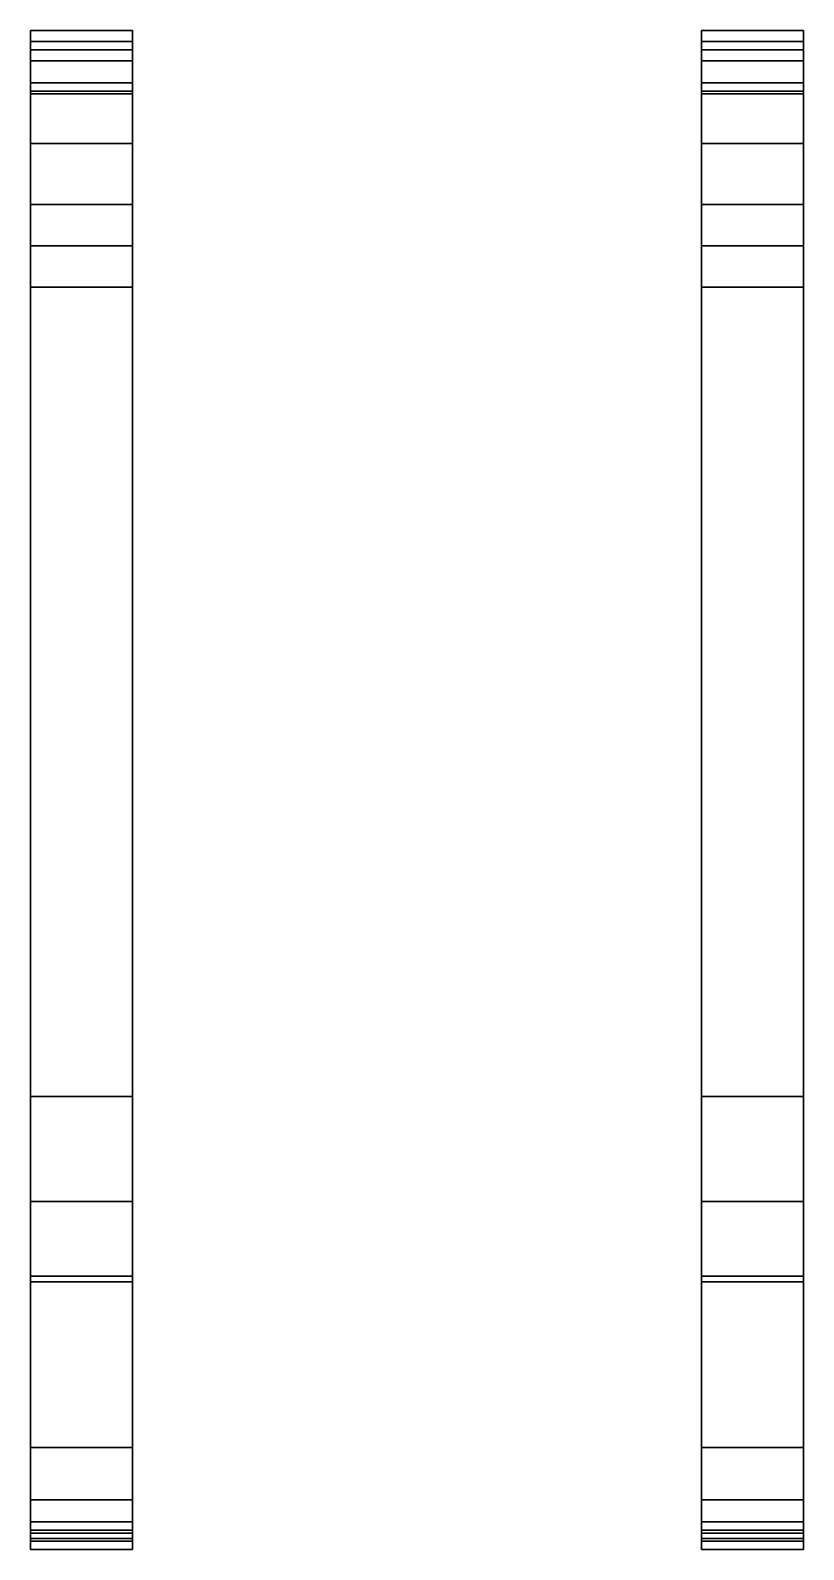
# Model space of a CAD drawing. Extents: x -1.4 to 1.4, y -2.73 to 2.77.
import ezdxf

# ---------------------------------------------------------------- set-up
doc = ezdxf.new("R2010")
doc.units = 0
doc.layers.add('TRACKS', color=3, linetype='CONTINUOUS')

msp = doc.modelspace()

# ---------------------------------------------------------------- linework, layer by layer
at = {"layer": 'TRACKS'}
for points in [[(-1.4, 2.73, 0.59), (-1.4, 2.73, 0.8), (-1.4, 2.77, 0.8), (-1.4, 2.77, 0.59)], [(-1.4, 2.77, 0.59), (-1.4, 2.77, 0.8), (-1.03, 2.77, 0.8), (-1.03, 2.77, 0.59)], [(-1.4, 2.54, 0.39), (-1.4, 2.73, 0.59), (-1.4, 2.77, 0.59), (-1.4, 2.58, 0.39)], [(-1.4, 2.58, 0.39), (-1.4, 2.77, 0.59), (-1.03, 2.77, 0.59), (-1.03, 2.58, 0.39)], [(-1.4, 2.73, 0.8), (-1.4, 2.66, 0.95), (-1.4, 2.7, 0.95), (-1.4, 2.77, 0.8)], [(-1.4, 2.77, 0.8), (-1.4, 2.7, 0.95), (-1.03, 2.7, 0.95), (-1.03, 2.77, 0.8)], [(-1.03, 2.77, 0.8), (-1.03, 2.73, 0.8), (-1.03, 2.73, 0.59), (-1.03, 2.77, 0.59)], [(-1.03, 2.77, 0.59), (-1.03, 2.73, 0.59), (-1.03, 2.54, 0.39), (-1.03, 2.58, 0.39)], [(-1.03, 2.7, 0.95), (-1.03, 2.66, 0.95), (-1.03, 2.73, 0.8), (-1.03, 2.77, 0.8)], [(1.03, 2.77, 0.59), (1.03, 2.77, 0.8), (1.4, 2.77, 0.8), (1.4, 2.77, 0.59)], [(1.03, 2.73, 0.59), (1.03, 2.73, 0.8), (1.03, 2.77, 0.8), (1.03, 2.77, 0.59)], [(1.03, 2.54, 0.39), (1.03, 2.73, 0.59), (1.03, 2.77, 0.59), (1.03, 2.58, 0.39)], [(1.03, 2.58, 0.39), (1.03, 2.77, 0.59), (1.4, 2.77, 0.59), (1.4, 2.58, 0.39)], [(1.03, 2.77, 0.8), (1.03, 2.7, 0.95), (1.4, 2.7, 0.95), (1.4, 2.77, 0.8)], [(1.03, 2.73, 0.8), (1.03, 2.66, 0.95), (1.03, 2.7, 0.95), (1.03, 2.77, 0.8)], [(1.4, 2.77, 0.8), (1.4, 2.73, 0.8), (1.4, 2.73, 0.59), (1.4, 2.77, 0.59)], [(1.4, 2.77, 0.59), (1.4, 2.73, 0.59), (1.4, 2.54, 0.39), (1.4, 2.58, 0.39)], [(1.4, 2.7, 0.95), (1.4, 2.66, 0.95), (1.4, 2.73, 0.8), (1.4, 2.77, 0.8)], [(-1.03, 2.73, 0.59), (-1.03, 2.73, 0.8), (-1.4, 2.73, 0.8), (-1.4, 2.73, 0.59)], [(-1.03, 2.54, 0.39), (-1.03, 2.73, 0.59), (-1.4, 2.73, 0.59), (-1.4, 2.54, 0.39)], [(-1.03, 2.73, 0.8), (-1.03, 2.66, 0.95), (-1.4, 2.66, 0.95), (-1.4, 2.73, 0.8)], [(-1.4, 2.66, 0.95), (-1.4, 2.54, 1.04), (-1.4, 2.55, 1.08), (-1.4, 2.7, 0.95)], [(-1.4, 2.7, 0.95), (-1.4, 2.55, 1.08), (-1.03, 2.55, 1.08), (-1.03, 2.7, 0.95)], [(-1.03, 2.55, 1.08), (-1.03, 2.54, 1.04), (-1.03, 2.66, 0.95), (-1.03, 2.7, 0.95)], [(1.4, 2.73, 0.59), (1.4, 2.73, 0.8), (1.03, 2.73, 0.8), (1.03, 2.73, 0.59)], [(1.4, 2.54, 0.39), (1.4, 2.73, 0.59), (1.03, 2.73, 0.59), (1.03, 2.54, 0.39)], [(1.4, 2.73, 0.8), (1.4, 2.66, 0.95), (1.03, 2.66, 0.95), (1.03, 2.73, 0.8)], [(1.03, 2.66, 0.95), (1.03, 2.54, 1.04), (1.03, 2.55, 1.08), (1.03, 2.7, 0.95)], [(1.03, 2.7, 0.95), (1.03, 2.55, 1.08), (1.4, 2.55, 1.08), (1.4, 2.7, 0.95)], [(1.4, 2.55, 1.08), (1.4, 2.54, 1.04), (1.4, 2.66, 0.95), (1.4, 2.7, 0.95)], [(-1.03, 2.66, 0.95), (-1.03, 2.54, 1.04), (-1.4, 2.54, 1.04), (-1.4, 2.66, 0.95)], [(1.4, 2.66, 0.95), (1.4, 2.54, 1.04), (1.03, 2.54, 1.04), (1.03, 2.66, 0.95)], [(-1.4, 1.99, 0.09), (-1.4, 2.54, 0.39), (-1.4, 2.58, 0.39), (-1.4, 1.99, 0.05)], [(-1.4, 1.99, 0.05), (-1.4, 2.58, 0.39), (-1.03, 2.58, 0.39), (-1.03, 1.99, 0.05)], [(-1.4, 2.54, 1.04), (-1.4, 2.36, 1.07), (-1.4, 2.36, 1.11), (-1.4, 2.55, 1.08)], [(-1.4, 2.55, 1.08), (-1.4, 2.36, 1.11), (-1.03, 2.36, 1.11), (-1.03, 2.55, 1.08)], [(-1.03, 1.99, 0.09), (-1.03, 2.54, 0.39), (-1.4, 2.54, 0.39), (-1.4, 1.99, 0.09)], [(-1.03, 2.54, 1.04), (-1.03, 2.36, 1.07), (-1.4, 2.36, 1.07), (-1.4, 2.54, 1.04)], [(-1.03, 2.58, 0.39), (-1.03, 2.54, 0.39), (-1.03, 1.99, 0.09), (-1.03, 1.99, 0.05)], [(-1.03, 2.36, 1.11), (-1.03, 2.36, 1.07), (-1.03, 2.54, 1.04), (-1.03, 2.55, 1.08)], [(1.03, 1.99, 0.09), (1.03, 2.54, 0.39), (1.03, 2.58, 0.39), (1.03, 1.99, 0.05)], [(1.03, 1.99, 0.05), (1.03, 2.58, 0.39), (1.4, 2.58, 0.39), (1.4, 1.99, 0.05)], [(1.03, 2.54, 1.04), (1.03, 2.36, 1.07), (1.03, 2.36, 1.11), (1.03, 2.55, 1.08)], [(1.03, 2.55, 1.08), (1.03, 2.36, 1.11), (1.4, 2.36, 1.11), (1.4, 2.55, 1.08)], [(1.4, 1.99, 0.09), (1.4, 2.54, 0.39), (1.03, 2.54, 0.39), (1.03, 1.99, 0.09)], [(1.4, 2.54, 1.04), (1.4, 2.36, 1.07), (1.03, 2.36, 1.07), (1.03, 2.54, 1.04)], [(1.4, 2.58, 0.39), (1.4, 2.54, 0.39), (1.4, 1.99, 0.09), (1.4, 1.99, 0.05)], [(1.4, 2.36, 1.11), (1.4, 2.36, 1.07), (1.4, 2.54, 1.04), (1.4, 2.55, 1.08)], [(-1.03, 2.36, 1.07), (-1.03, 2.14, 1.05), (-1.4, 2.14, 1.05), (-1.4, 2.36, 1.07)], [(-1.4, 2.36, 1.07), (-1.4, 2.14, 1.05), (-1.4, 2.14, 1.09), (-1.4, 2.36, 1.11)], [(-1.4, 2.36, 1.11), (-1.4, 2.14, 1.09), (-1.03, 2.14, 1.09), (-1.03, 2.36, 1.11)], [(-1.03, 2.14, 1.09), (-1.03, 2.14, 1.05), (-1.03, 2.36, 1.07), (-1.03, 2.36, 1.11)], [(1.03, 2.36, 1.07), (1.03, 2.14, 1.05), (1.03, 2.14, 1.09), (1.03, 2.36, 1.11)], [(1.4, 2.36, 1.07), (1.4, 2.14, 1.05), (1.03, 2.14, 1.05), (1.03, 2.36, 1.07)], [(1.03, 2.36, 1.11), (1.03, 2.14, 1.09), (1.4, 2.14, 1.09), (1.4, 2.36, 1.11)], [(1.4, 2.14, 1.09), (1.4, 2.14, 1.05), (1.4, 2.36, 1.07), (1.4, 2.36, 1.11)], [(-1.03, 2.14, 1.05), (-1.03, 1.84, 1.07), (-1.4, 1.84, 1.07), (-1.4, 2.14, 1.05)], [(-1.4, 2.14, 1.05), (-1.4, 1.84, 1.07), (-1.4, 1.84, 1.11), (-1.4, 2.14, 1.09)], [(-1.4, 2.14, 1.09), (-1.4, 1.84, 1.11), (-1.03, 1.84, 1.11), (-1.03, 2.14, 1.09)], [(-1.03, 1.84, 1.11), (-1.03, 1.84, 1.07), (-1.03, 2.14, 1.05), (-1.03, 2.14, 1.09)], [(1.4, 2.14, 1.05), (1.4, 1.84, 1.07), (1.03, 1.84, 1.07), (1.03, 2.14, 1.05)], [(1.03, 2.14, 1.05), (1.03, 1.84, 1.07), (1.03, 1.84, 1.11), (1.03, 2.14, 1.09)], [(1.03, 2.14, 1.09), (1.03, 1.84, 1.11), (1.4, 1.84, 1.11), (1.4, 2.14, 1.09)], [(1.4, 1.84, 1.11), (1.4, 1.84, 1.07), (1.4, 2.14, 1.05), (1.4, 2.14, 1.09)], [(-1.4, 1.99, 0.09), (-1.4, 1.84, 0.04), (-1.03, 1.84, 0.04), (-1.03, 1.99, 0.09)], [(-1.4, 1.99, 0.05), (-1.4, 1.84), (-1.4, 1.84, 0.04), (-1.4, 1.99, 0.09)], [(-1.03, 1.99, 0.05), (-1.03, 1.84), (-1.4, 1.84), (-1.4, 1.99, 0.05)], [(-1.03, 1.84, 0.04), (-1.03, 1.84), (-1.03, 1.99, 0.05), (-1.03, 1.99, 0.09)], [(1.03, 1.99, 0.05), (1.03, 1.84), (1.03, 1.84, 0.04), (1.03, 1.99, 0.09)], [(1.4, 1.99, 0.05), (1.4, 1.84), (1.03, 1.84), (1.03, 1.99, 0.05)], [(1.03, 1.99, 0.09), (1.03, 1.84, 0.04), (1.4, 1.84, 0.04), (1.4, 1.99, 0.09)], [(1.4, 1.84, 0.04), (1.4, 1.84), (1.4, 1.99, 0.05), (1.4, 1.99, 0.09)], [(-1.4, 1.84, 0.04), (-1.4, -1.74, 0.04), (-1.03, -1.74, 0.04), (-1.03, 1.84, 0.04)], [(-1.4, 1.84), (-1.4, -1.76), (-1.4, -1.74, 0.04), (-1.4, 1.84, 0.04)], [(-1.03, 1.84), (-1.03, -1.76), (-1.4, -1.76), (-1.4, 1.84)], [(-1.03, 1.84, 1.07), (-1.03, -1.09, 1.07), (-1.4, -1.09, 1.07), (-1.4, 1.84, 1.07)], [(-1.4, 1.84, 1.07), (-1.4, -1.09, 1.07), (-1.4, -1.09, 1.11), (-1.4, 1.84, 1.11)], [(-1.4, 1.84, 1.11), (-1.4, -1.09, 1.11), (-1.03, -1.09, 1.11), (-1.03, 1.84, 1.11)], [(-1.03, -1.74, 0.04), (-1.03, -1.76), (-1.03, 1.84), (-1.03, 1.84, 0.04)], [(-1.03, -1.09, 1.11), (-1.03, -1.09, 1.07), (-1.03, 1.84, 1.07), (-1.03, 1.84, 1.11)], [(1.03, 1.84), (1.03, -1.76), (1.03, -1.74, 0.04), (1.03, 1.84, 0.04)], [(1.03, 1.84, 0.04), (1.03, -1.74, 0.04), (1.4, -1.74, 0.04), (1.4, 1.84, 0.04)], [(1.4, 1.84), (1.4, -1.76), (1.03, -1.76), (1.03, 1.84)], [(1.4, 1.84, 1.07), (1.4, -1.09, 1.07), (1.03, -1.09, 1.07), (1.03, 1.84, 1.07)], [(1.03, 1.84, 1.07), (1.03, -1.09, 1.07), (1.03, -1.09, 1.11), (1.03, 1.84, 1.11)], [(1.03, 1.84, 1.11), (1.03, -1.09, 1.11), (1.4, -1.09, 1.11), (1.4, 1.84, 1.11)], [(1.4, -1.74, 0.04), (1.4, -1.76), (1.4, 1.84), (1.4, 1.84, 0.04)], [(1.4, -1.09, 1.11), (1.4, -1.09, 1.07), (1.4, 1.84, 1.07), (1.4, 1.84, 1.11)], [(-1.03, -1.09, 1.07), (-1.03, -1.47, 1.02), (-1.4, -1.47, 1.02), (-1.4, -1.09, 1.07)], [(-1.4, -1.09, 1.07), (-1.4, -1.47, 1.02), (-1.4, -1.47, 1.06), (-1.4, -1.09, 1.11)], [(-1.4, -1.09, 1.11), (-1.4, -1.47, 1.06), (-1.03, -1.47, 1.06), (-1.03, -1.09, 1.11)], [(-1.03, -1.47, 1.06), (-1.03, -1.47, 1.02), (-1.03, -1.09, 1.07), (-1.03, -1.09, 1.11)], [(1.03, -1.09, 1.11), (1.03, -1.47, 1.06), (1.4, -1.47, 1.06), (1.4, -1.09, 1.11)], [(1.03, -1.09, 1.07), (1.03, -1.47, 1.02), (1.03, -1.47, 1.06), (1.03, -1.09, 1.11)], [(1.4, -1.09, 1.07), (1.4, -1.47, 1.02), (1.03, -1.47, 1.02), (1.03, -1.09, 1.07)], [(1.4, -1.47, 1.06), (1.4, -1.47, 1.02), (1.4, -1.09, 1.07), (1.4, -1.09, 1.11)], [(-1.03, -1.47, 1.02), (-1.03, -2.36, 0.88), (-1.4, -2.36, 0.88), (-1.4, -1.47, 1.02)], [(-1.4, -1.47, 1.02), (-1.4, -2.36, 0.88), (-1.4, -2.36, 0.92), (-1.4, -1.47, 1.06)], [(-1.4, -1.47, 1.06), (-1.4, -2.36, 0.92), (-1.03, -2.36, 0.92), (-1.03, -1.47, 1.06)], [(-1.03, -2.36, 0.92), (-1.03, -2.36, 0.88), (-1.03, -1.47, 1.02), (-1.03, -1.47, 1.06)], [(1.03, -1.47, 1.02), (1.03, -2.36, 0.88), (1.03, -2.36, 0.92), (1.03, -1.47, 1.06)], [(1.03, -1.47, 1.06), (1.03, -2.36, 0.92), (1.4, -2.36, 0.92), (1.4, -1.47, 1.06)], [(1.4, -1.47, 1.02), (1.4, -2.36, 0.88), (1.03, -2.36, 0.88), (1.03, -1.47, 1.02)], [(1.4, -2.36, 0.92), (1.4, -2.36, 0.88), (1.4, -1.47, 1.02), (1.4, -1.47, 1.06)], [(-1.4, -1.76), (-1.4, -2.55, 0.23), (-1.4, -2.55, 0.27), (-1.4, -1.74, 0.04)], [(-1.4, -1.74, 0.04), (-1.4, -2.55, 0.27), (-1.03, -2.55, 0.27), (-1.03, -1.74, 0.04)], [(-1.03, -1.76), (-1.03, -2.55, 0.23), (-1.4, -2.55, 0.23), (-1.4, -1.76)], [(-1.03, -2.55, 0.27), (-1.03, -2.55, 0.23), (-1.03, -1.76), (-1.03, -1.74, 0.04)], [(1.03, -1.76), (1.03, -2.55, 0.23), (1.03, -2.55, 0.27), (1.03, -1.74, 0.04)], [(1.03, -1.74, 0.04), (1.03, -2.55, 0.27), (1.4, -2.55, 0.27), (1.4, -1.74, 0.04)], [(1.4, -1.76), (1.4, -2.55, 0.23), (1.03, -2.55, 0.23), (1.03, -1.76)], [(1.4, -2.55, 0.27), (1.4, -2.55, 0.23), (1.4, -1.76), (1.4, -1.74, 0.04)], [(-1.03, -2.36, 0.88), (-1.03, -2.55, 0.83), (-1.4, -2.55, 0.83), (-1.4, -2.36, 0.88)], [(-1.4, -2.36, 0.88), (-1.4, -2.55, 0.83), (-1.4, -2.55, 0.87), (-1.4, -2.36, 0.92)], [(-1.4, -2.36, 0.92), (-1.4, -2.55, 0.87), (-1.03, -2.55, 0.87), (-1.03, -2.36, 0.92)], [(-1.03, -2.55, 0.87), (-1.03, -2.55, 0.83), (-1.03, -2.36, 0.88), (-1.03, -2.36, 0.92)], [(1.03, -2.36, 0.88), (1.03, -2.55, 0.83), (1.03, -2.55, 0.87), (1.03, -2.36, 0.92)], [(1.4, -2.36, 0.88), (1.4, -2.55, 0.83), (1.03, -2.55, 0.83), (1.03, -2.36, 0.88)], [(1.03, -2.36, 0.92), (1.03, -2.55, 0.87), (1.4, -2.55, 0.87), (1.4, -2.36, 0.92)], [(1.4, -2.55, 0.87), (1.4, -2.55, 0.83), (1.4, -2.36, 0.88), (1.4, -2.36, 0.92)], [(-1.4, -2.55, 0.27), (-1.4, -2.63, 0.36), (-1.03, -2.63, 0.36), (-1.03, -2.55, 0.27)], [(-1.4, -2.55, 0.23), (-1.4, -2.67, 0.36), (-1.4, -2.63, 0.36), (-1.4, -2.55, 0.27)], [(-1.03, -2.55, 0.23), (-1.03, -2.67, 0.36), (-1.4, -2.67, 0.36), (-1.4, -2.55, 0.23)], [(-1.4, -2.66, 0.7), (-1.4, -2.55, 0.83), (-1.03, -2.55, 0.83), (-1.03, -2.66, 0.7)], [(-1.4, -2.7, 0.7), (-1.4, -2.55, 0.87), (-1.4, -2.55, 0.83), (-1.4, -2.66, 0.7)], [(-1.03, -2.7, 0.7), (-1.03, -2.55, 0.87), (-1.4, -2.55, 0.87), (-1.4, -2.7, 0.7)], [(-1.03, -2.63, 0.36), (-1.03, -2.67, 0.36), (-1.03, -2.55, 0.23), (-1.03, -2.55, 0.27)], [(-1.03, -2.55, 0.83), (-1.03, -2.55, 0.87), (-1.03, -2.7, 0.7), (-1.03, -2.66, 0.7)], [(1.03, -2.7, 0.7), (1.03, -2.55, 0.87), (1.03, -2.55, 0.83), (1.03, -2.66, 0.7)], [(1.4, -2.7, 0.7), (1.4, -2.55, 0.87), (1.03, -2.55, 0.87), (1.03, -2.7, 0.7)], [(1.03, -2.66, 0.7), (1.03, -2.55, 0.83), (1.4, -2.55, 0.83), (1.4, -2.66, 0.7)], [(1.4, -2.55, 0.23), (1.4, -2.67, 0.36), (1.03, -2.67, 0.36), (1.03, -2.55, 0.23)], [(1.03, -2.55, 0.23), (1.03, -2.67, 0.36), (1.03, -2.63, 0.36), (1.03, -2.55, 0.27)], [(1.03, -2.55, 0.27), (1.03, -2.63, 0.36), (1.4, -2.63, 0.36), (1.4, -2.55, 0.27)], [(1.4, -2.55, 0.83), (1.4, -2.55, 0.87), (1.4, -2.7, 0.7), (1.4, -2.66, 0.7)], [(1.4, -2.63, 0.36), (1.4, -2.67, 0.36), (1.4, -2.55, 0.23), (1.4, -2.55, 0.27)], [(-1.4, -2.63, 0.36), (-1.4, -2.69, 0.55), (-1.03, -2.69, 0.55), (-1.03, -2.63, 0.36)], [(-1.4, -2.67, 0.36), (-1.4, -2.73, 0.55), (-1.4, -2.69, 0.55), (-1.4, -2.63, 0.36)], [(-1.03, -2.69, 0.55), (-1.03, -2.73, 0.55), (-1.03, -2.67, 0.36), (-1.03, -2.63, 0.36)], [(1.03, -2.67, 0.36), (1.03, -2.73, 0.55), (1.03, -2.69, 0.55), (1.03, -2.63, 0.36)], [(1.03, -2.63, 0.36), (1.03, -2.69, 0.55), (1.4, -2.69, 0.55), (1.4, -2.63, 0.36)], [(1.4, -2.69, 0.55), (1.4, -2.73, 0.55), (1.4, -2.67, 0.36), (1.4, -2.63, 0.36)], [(-1.4, -2.69, 0.55), (-1.4, -2.66, 0.7), (-1.03, -2.66, 0.7), (-1.03, -2.69, 0.55)], [(-1.4, -2.73, 0.55), (-1.4, -2.7, 0.7), (-1.4, -2.66, 0.7), (-1.4, -2.69, 0.55)], [(-1.03, -2.67, 0.36), (-1.03, -2.73, 0.55), (-1.4, -2.73, 0.55), (-1.4, -2.67, 0.36)], [(-1.03, -2.66, 0.7), (-1.03, -2.7, 0.7), (-1.03, -2.73, 0.55), (-1.03, -2.69, 0.55)], [(1.03, -2.69, 0.55), (1.03, -2.66, 0.7), (1.4, -2.66, 0.7), (1.4, -2.69, 0.55)], [(1.03, -2.73, 0.55), (1.03, -2.7, 0.7), (1.03, -2.66, 0.7), (1.03, -2.69, 0.55)], [(1.4, -2.67, 0.36), (1.4, -2.73, 0.55), (1.03, -2.73, 0.55), (1.03, -2.67, 0.36)], [(1.4, -2.66, 0.7), (1.4, -2.7, 0.7), (1.4, -2.73, 0.55), (1.4, -2.69, 0.55)], [(-1.03, -2.73, 0.55), (-1.03, -2.7, 0.7), (-1.4, -2.7, 0.7), (-1.4, -2.73, 0.55)], [(1.4, -2.73, 0.55), (1.4, -2.7, 0.7), (1.03, -2.7, 0.7), (1.03, -2.73, 0.55)]]:
    msp.add_3dface(points, dxfattribs=at)

doc.saveas('drawing.dxf')
